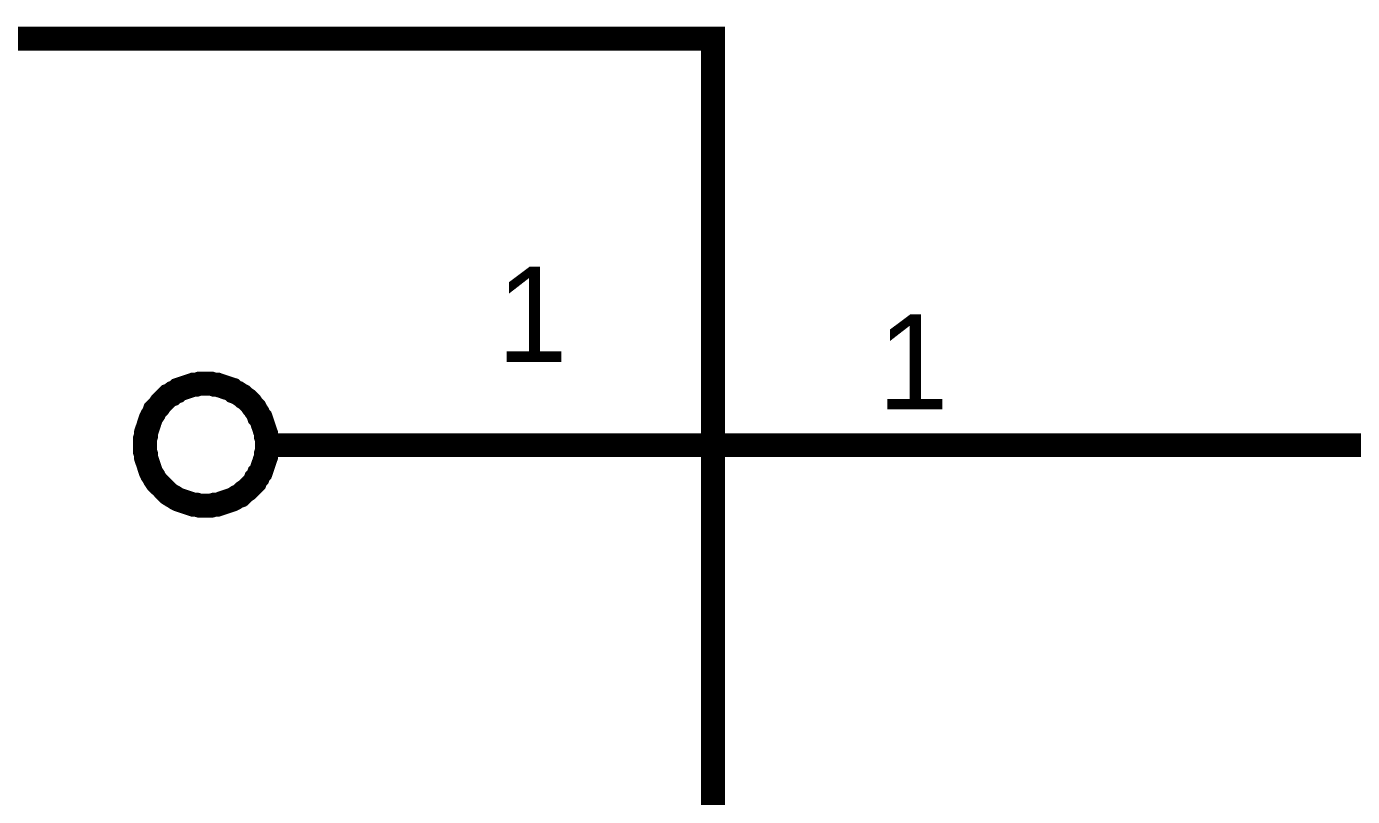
# Model space of a CAD drawing. Header units: inches. Extents: x 0 to 569, y 0 to 432.
# Drawn here: x 9.2 to 25.78, y 175.94 to 185.56 of the extents above; entities that cross this region are included whole.
import ezdxf

# ---------------------------------------------------------------- set-up
doc = ezdxf.new("R2010")
doc.units = ezdxf.units.IN
doc.layers.add('Sheet', color=255, linetype='Continuous')

msp = doc.modelspace()

# ---------------------------------------------------------------- linework, layer by layer
at = {"layer": 'Sheet'}
for points in [[(5.085, 185.415, 0.3, 0.3, 0), (17.785, 185.415, 0.3, 0.3, 0), (17.785, 152.4, 0.3, 0.3, 0), (5.085, 152.4, 0.3, 0.3, 0), (5.085, 185.415, 0.3, 0.3, 0)], [(5.085, 185.415, 0.0991, 0.0991, 0), (5.085, 152.4, 0.0991, 0.0991, 0), (17.785, 152.4, 0.0991, 0.0991, 0), (17.785, 185.415, 0.0991, 0.0991, 0), (5.085, 185.415, 0.0991, 0.0991, 0), (5.085, 185.415, 0.0991, 0.0991, 0)]]:
    msp.add_lwpolyline(points, format="xyseb", close=True, dxfattribs=at)
for points in [[(10.678, 180.33, 0.3, 0.3, 0), (10.678, 180.367, 0.3, 0.3, 0), (10.678, 180.404, 0.3, 0.3, 0), (10.691, 180.442, 0.3, 0.3, 0), (10.691, 180.479, 0.3, 0.3, 0), (10.703, 180.516, 0.3, 0.3, 0), (10.716, 180.553, 0.3, 0.3, 0), (10.728, 180.591, 0.3, 0.3, 0), (10.74, 180.628, 0.3, 0.3, 0), (10.753, 180.665, 0.3, 0.3, 0), (10.765, 180.69, 0.3, 0.3, 0), (10.79, 180.727, 0.3, 0.3, 0), (10.802, 180.764, 0.3, 0.3, 0), (10.827, 180.789, 0.3, 0.3, 0), (10.852, 180.814, 0.3, 0.3, 0), (10.877, 180.851, 0.3, 0.3, 0), (10.902, 180.876, 0.3, 0.3, 0), (10.926, 180.901, 0.3, 0.3, 0), (10.951, 180.925, 0.3, 0.3, 0), (10.976, 180.95, 0.3, 0.3, 0), (11.013, 180.963, 0.3, 0.3, 0), (11.038, 180.987, 0.3, 0.3, 0), (11.075, 181, 0.3, 0.3, 0), (11.1, 181.025, 0.3, 0.3, 0), (11.137, 181.037, 0.3, 0.3, 0), (11.175, 181.049, 0.3, 0.3, 0), (11.212, 181.062, 0.3, 0.3, 0), (11.249, 181.074, 0.3, 0.3, 0), (11.286, 181.087, 0.3, 0.3, 0), (11.323, 181.087, 0.3, 0.3, 0), (11.361, 181.099, 0.3, 0.3, 0), (11.398, 181.099, 0.3, 0.3, 0), (11.435, 181.099, 0.3, 0.3, 0)], [(11.435, 181.099, 0.3, 0.3, 0), (11.435, 181.099, 0.3, 0.3, 0)], [(11.435, 181.099, 0.3, 0.3, 0), (11.472, 181.099, 0.3, 0.3, 0), (11.509, 181.099, 0.3, 0.3, 0), (11.547, 181.087, 0.3, 0.3, 0), (11.584, 181.087, 0.3, 0.3, 0), (11.621, 181.074, 0.3, 0.3, 0), (11.658, 181.062, 0.3, 0.3, 0), (11.695, 181.049, 0.3, 0.3, 0), (11.733, 181.037, 0.3, 0.3, 0), (11.77, 181.025, 0.3, 0.3, 0), (11.795, 181, 0.3, 0.3, 0), (11.832, 180.987, 0.3, 0.3, 0), (11.869, 180.963, 0.3, 0.3, 0), (11.894, 180.95, 0.3, 0.3, 0), (11.919, 180.925, 0.3, 0.3, 0), (11.956, 180.901, 0.3, 0.3, 0), (11.981, 180.876, 0.3, 0.3, 0), (12.005, 180.851, 0.3, 0.3, 0), (12.03, 180.814, 0.3, 0.3, 0), (12.055, 180.789, 0.3, 0.3, 0), (12.067, 180.764, 0.3, 0.3, 0), (12.092, 180.727, 0.3, 0.3, 0), (12.105, 180.69, 0.3, 0.3, 0), (12.129, 180.665, 0.3, 0.3, 0), (12.142, 180.628, 0.3, 0.3, 0), (12.154, 180.591, 0.3, 0.3, 0), (12.167, 180.553, 0.3, 0.3, 0), (12.179, 180.516, 0.3, 0.3, 0), (12.192, 180.479, 0.3, 0.3, 0), (12.192, 180.442, 0.3, 0.3, 0), (12.204, 180.404, 0.3, 0.3, 0), (12.204, 180.367, 0.3, 0.3, 0), (12.204, 180.33, 0.3, 0.3, 0)], [(11.435, 179.574, 0.3, 0.3, 0), (11.398, 179.574, 0.3, 0.3, 0), (11.361, 179.574, 0.3, 0.3, 0), (11.323, 179.586, 0.3, 0.3, 0), (11.286, 179.586, 0.3, 0.3, 0), (11.249, 179.598, 0.3, 0.3, 0), (11.212, 179.611, 0.3, 0.3, 0), (11.175, 179.623, 0.3, 0.3, 0), (11.137, 179.636, 0.3, 0.3, 0), (11.1, 179.648, 0.3, 0.3, 0), (11.075, 179.66, 0.3, 0.3, 0), (11.038, 179.685, 0.3, 0.3, 0), (11.013, 179.698, 0.3, 0.3, 0), (10.976, 179.722, 0.3, 0.3, 0), (10.951, 179.747, 0.3, 0.3, 0), (10.926, 179.772, 0.3, 0.3, 0), (10.902, 179.797, 0.3, 0.3, 0), (10.877, 179.822, 0.3, 0.3, 0), (10.852, 179.846, 0.3, 0.3, 0), (10.827, 179.871, 0.3, 0.3, 0), (10.802, 179.908, 0.3, 0.3, 0), (10.79, 179.933, 0.3, 0.3, 0), (10.765, 179.97, 0.3, 0.3, 0), (10.753, 179.995, 0.3, 0.3, 0), (10.74, 180.032, 0.3, 0.3, 0), (10.728, 180.07, 0.3, 0.3, 0), (10.716, 180.107, 0.3, 0.3, 0), (10.703, 180.144, 0.3, 0.3, 0), (10.691, 180.181, 0.3, 0.3, 0), (10.691, 180.218, 0.3, 0.3, 0), (10.678, 180.256, 0.3, 0.3, 0), (10.678, 180.293, 0.3, 0.3, 0), (10.678, 180.33, 0.3, 0.3, 0)], [(10.678, 180.33, 0.3, 0.3, 0), (10.678, 180.33, 0.3, 0.3, 0)], [(12.204, 180.33, 0.3, 0.3, 0), (12.204, 180.293, 0.3, 0.3, 0), (12.204, 180.256, 0.3, 0.3, 0), (12.192, 180.218, 0.3, 0.3, 0), (12.192, 180.181, 0.3, 0.3, 0), (12.179, 180.144, 0.3, 0.3, 0), (12.167, 180.107, 0.3, 0.3, 0), (12.154, 180.07, 0.3, 0.3, 0), (12.142, 180.032, 0.3, 0.3, 0), (12.129, 179.995, 0.3, 0.3, 0), (12.105, 179.97, 0.3, 0.3, 0), (12.092, 179.933, 0.3, 0.3, 0), (12.067, 179.908, 0.3, 0.3, 0), (12.055, 179.871, 0.3, 0.3, 0), (12.03, 179.846, 0.3, 0.3, 0), (12.005, 179.822, 0.3, 0.3, 0), (11.981, 179.797, 0.3, 0.3, 0), (11.956, 179.772, 0.3, 0.3, 0), (11.919, 179.747, 0.3, 0.3, 0), (11.894, 179.722, 0.3, 0.3, 0), (11.869, 179.698, 0.3, 0.3, 0), (11.832, 179.685, 0.3, 0.3, 0), (11.795, 179.66, 0.3, 0.3, 0), (11.77, 179.648, 0.3, 0.3, 0), (11.733, 179.636, 0.3, 0.3, 0), (11.695, 179.623, 0.3, 0.3, 0), (11.658, 179.611, 0.3, 0.3, 0), (11.621, 179.598, 0.3, 0.3, 0), (11.584, 179.586, 0.3, 0.3, 0), (11.547, 179.586, 0.3, 0.3, 0), (11.509, 179.574, 0.3, 0.3, 0), (11.472, 179.574, 0.3, 0.3, 0), (11.435, 179.574, 0.3, 0.3, 0)], [(12.204, 180.33, 0.3, 0.3, 0), (12.204, 180.33, 0.3, 0.3, 0), (12.204, 180.33, 0.3, 0.3, 0), (12.204, 180.33, 0.3, 0.3, 0), (12.204, 180.33, 0.3, 0.3, 0), (12.204, 180.33, 0.3, 0.3, 0), (12.204, 180.33, 0.3, 0.3, 0), (12.204, 180.33, 0.3, 0.3, 0), (12.204, 180.33, 0.3, 0.3, 0), (12.204, 180.33, 0.3, 0.3, 0), (12.204, 180.33, 0.3, 0.3, 0), (12.204, 180.33, 0.3, 0.3, 0), (12.204, 180.33, 0.3, 0.3, 0), (12.204, 180.33, 0.3, 0.3, 0), (12.204, 180.33, 0.3, 0.3, 0), (12.204, 180.33, 0.3, 0.3, 0), (12.204, 180.33, 0.3, 0.3, 0), (12.204, 180.33, 0.3, 0.3, 0), (12.204, 180.33, 0.3, 0.3, 0), (12.204, 180.33, 0.3, 0.3, 0), (12.204, 180.33, 0.3, 0.3, 0), (12.204, 180.33, 0.3, 0.3, 0), (12.204, 180.33, 0.3, 0.3, 0), (12.204, 180.33, 0.3, 0.3, 0), (12.204, 180.33, 0.3, 0.3, 0), (12.204, 180.33, 0.3, 0.3, 0), (12.204, 180.33, 0.3, 0.3, 0), (12.204, 180.33, 0.3, 0.3, 0), (12.204, 180.33, 0.3, 0.3, 0), (12.204, 180.33, 0.3, 0.3, 0), (12.204, 180.33, 0.3, 0.3, 0), (12.204, 180.33, 0.3, 0.3, 0), (12.204, 180.33, 0.3, 0.3, 0)], [(12.204, 180.33, 0.3, 0.3, 0), (12.204, 180.33, 0.3, 0.3, 0)], [(12.204, 180.33, 0.3, 0.3, 0), (17.785, 180.33, 0.3, 0.3, 0)], [(17.785, 180.33, 0.3, 0.3, 0), (22.87, 180.33, 0.3, 0.3, 0)], [(45.727, 149.858, 0.3, 0.3, 0), (38.1, 149.858, 0.3, 0.3, 0), (38.1, 180.33, 0.3, 0.3, 0), (22.87, 180.33, 0.3, 0.3, 0)]]:
    msp.add_lwpolyline(points, format="xyseb", dxfattribs=at)

# ---------------------------------------------------------------- texts
for p in [(15.081, 181.372), (19.844, 180.777)]:
    msp.add_text('1', height=1.191, dxfattribs=at).set_placement(p)

doc.saveas('drawing.dxf')
